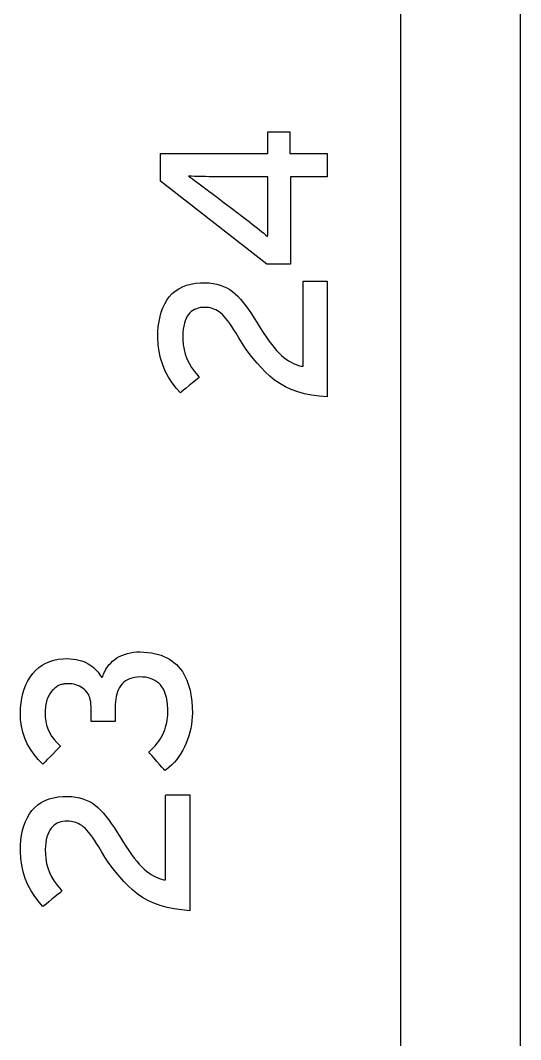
# Model space of a CAD drawing. Extents: x 1 to 47.7, y 0.2 to 35.
# Drawn here: x 36.007 to 36.298, y 10.28 to 10.874 of the extents above; entities that cross this region are included whole.
import ezdxf

# ---------------------------------------------------------------- set-up
doc = ezdxf.new("R2010")
doc.units = 0
doc.header["$MEASUREMENT"] = 0
doc.layers.add('8_0_____DWG', color=7, linetype='CONTINUOUS')

msp = doc.modelspace()

# ---------------------------------------------------------------- linework, layer by layer
at = {"layer": '8_0_____DWG'}
for points in [[(36.22843, 10.88312), (36.22843, 10.49277), (36.22843, 10.10318), (36.22843, 9.71512), (36.22843, 9.5219), (36.22843, 9.32935), (36.22843, 9.13756), (36.22843, 8.94663), (36.22843, 8.75665), (36.22843, 8.56772), (36.22843, 8.37994), (36.22843, 8.19339), (36.22843, 8.00818), (36.22843, 7.8244)], [(36.29846, 7.8244), (36.29846, 8.00818), (36.29846, 8.19339), (36.29846, 8.37994), (36.29846, 8.56772), (36.29846, 8.75665), (36.29846, 8.94663), (36.29846, 9.13756), (36.29846, 9.32935), (36.29846, 9.5219), (36.29846, 9.71512), (36.29846, 10.10318), (36.29846, 10.49277), (36.29846, 10.88312)], [(36.16393, 10.79618), (36.18576, 10.79618), (36.18576, 10.7825), (36.1644, 10.7825), (36.1644, 10.73153), (36.1505, 10.73153), (36.08858, 10.78003), (36.08858, 10.79618), (36.15111, 10.79618), (36.15111, 10.80866), (36.16393, 10.80866), (36.16393, 10.79618)]]:
    msp.add_lwpolyline(points, dxfattribs=at)
for points in [[(36.10494, 10.78289), (36.10607, 10.7821), (36.10726, 10.78125), (36.10852, 10.78034), (36.10984, 10.77938), (36.11123, 10.77836), (36.11269, 10.77728), (36.1142, 10.77614), (36.11578, 10.77494), (36.1168, 10.77418), (36.11866, 10.77276), (36.1218, 10.77038), (36.12572, 10.76741), (36.12995, 10.7642), (36.134, 10.76113), (36.13741, 10.75854), (36.13969, 10.75682), (36.1406, 10.75612), (36.14213, 10.75496), (36.14358, 10.75383), (36.14497, 10.75273), (36.1463, 10.75166), (36.14756, 10.75062), (36.14876, 10.74961), (36.14989, 10.74863), (36.15095, 10.74769), (36.15124, 10.74853), (36.15124, 10.75014), (36.15123, 10.75181), (36.15122, 10.75355), (36.1512, 10.75535), (36.15118, 10.75722), (36.15116, 10.75914), (36.15113, 10.76114), (36.15111, 10.76267), (36.15111, 10.76385), (36.15111, 10.7662), (36.15111, 10.76931), (36.15111, 10.7728), (36.15111, 10.77626), (36.15111, 10.77929), (36.15111, 10.7815), (36.15111, 10.78248), (36.15029, 10.7825), (36.14758, 10.7825), (36.14354, 10.7825), (36.13872, 10.7825), (36.1337, 10.7825), (36.12905, 10.7825), (36.12533, 10.7825), (36.12311, 10.7825), (36.12169, 10.78251), (36.1193, 10.78254), (36.11699, 10.78258), (36.11477, 10.78262), (36.11264, 10.78267), (36.11059, 10.78272), (36.10862, 10.78277), (36.10674, 10.78283)], [(36.18576, 10.65426), (36.1811, 10.65466), (36.17668, 10.65529), (36.1725, 10.65616), (36.16855, 10.65727), (36.16484, 10.65862), (36.16137, 10.6602), (36.15814, 10.66201), (36.15514, 10.66407), (36.15239, 10.66635), (36.1498, 10.66879), (36.1473, 10.67133), (36.14489, 10.67397), (36.14258, 10.6767), (36.14036, 10.67954), (36.13824, 10.68248), (36.13621, 10.68552), (36.13427, 10.68867), (36.13266, 10.69141), (36.1314, 10.69344), (36.13017, 10.69531), (36.12899, 10.69702), (36.12786, 10.69856), (36.12676, 10.69995), (36.1257, 10.70117), (36.12468, 10.70223), (36.1237, 10.70313), (36.12274, 10.70385), (36.12176, 10.70445), (36.12077, 10.70498), (36.11975, 10.70543), (36.11872, 10.7058), (36.11767, 10.70609), (36.1166, 10.7063), (36.11551, 10.70643), (36.11441, 10.70647), (36.1131, 10.70643), (36.11184, 10.70629), (36.11064, 10.70603), (36.10952, 10.70568), (36.10846, 10.70521), (36.10747, 10.70464), (36.10655, 10.70397), (36.10569, 10.70319), (36.10491, 10.7023), (36.10417, 10.70124), (36.10353, 10.70004), (36.10298, 10.69869), (36.10251, 10.69721), (36.10214, 10.69558), (36.10185, 10.69381), (36.10166, 10.69191), (36.10156, 10.68985), (36.10157, 10.68745), (36.10183, 10.6846), (36.10233, 10.68183), (36.10306, 10.67913), (36.10404, 10.6765), (36.10525, 10.67394), (36.1067, 10.67146), (36.10839, 10.66905), (36.11031, 10.66671), (36.11112, 10.66559), (36.11033, 10.66494), (36.10898, 10.66384), (36.10727, 10.66245), (36.1054, 10.66093), (36.10356, 10.65943), (36.10195, 10.65812), (36.10076, 10.65716), (36.1002, 10.6567), (36.098, 10.65915), (36.09548, 10.66244), (36.09329, 10.66585), (36.09142, 10.66937), (36.08989, 10.67302), (36.08868, 10.6768), (36.0878, 10.68069), (36.08725, 10.68471), (36.08702, 10.68886), (36.08711, 10.69217), (36.08735, 10.69532), (36.08777, 10.6983), (36.08835, 10.70111), (36.08909, 10.70375), (36.09, 10.70623), (36.09108, 10.70854), (36.09232, 10.71069), (36.09374, 10.71266), (36.09538, 10.71444), (36.09721, 10.71599), (36.09921, 10.71733), (36.10139, 10.71846), (36.10374, 10.71937), (36.10628, 10.72006), (36.10899, 10.72053), (36.11188, 10.72079), (36.11466, 10.72082), (36.11703, 10.72069), (36.11929, 10.72041), (36.12144, 10.71999), (36.12348, 10.71942), (36.12542, 10.71871), (36.12724, 10.71786), (36.12896, 10.71687), (36.13057, 10.71573), (36.13209, 10.7144), (36.13363, 10.71289), (36.13519, 10.7112), (36.13676, 10.70935), (36.13836, 10.70732), (36.13998, 10.70513), (36.14161, 10.70276), (36.14327, 10.70023), (36.14494, 10.69752), (36.14671, 10.69462), (36.14845, 10.69189), (36.15013, 10.68937), (36.15175, 10.68705), (36.15332, 10.68493), (36.15484, 10.68302), (36.1563, 10.6813), (36.1577, 10.6798), (36.15906, 10.67849), (36.16043, 10.67733), (36.16182, 10.67627), (36.16324, 10.67532), (36.16468, 10.67448), (36.16613, 10.67374), (36.16761, 10.67311), (36.16911, 10.67258), (36.17063, 10.67215), (36.17166, 10.67214), (36.17166, 10.67503), (36.17166, 10.68063), (36.17166, 10.68804), (36.17166, 10.69639), (36.17166, 10.70478), (36.17166, 10.71234), (36.17166, 10.71818), (36.17166, 10.72142), (36.17182, 10.72179), (36.17283, 10.72179), (36.17455, 10.72179), (36.17673, 10.72179), (36.17911, 10.72179), (36.18146, 10.72179), (36.18351, 10.72179), (36.18502, 10.72179), (36.18574, 10.72179), (36.18576, 10.72029), (36.18576, 10.7146), (36.18576, 10.70578), (36.18576, 10.69503), (36.18576, 10.68355), (36.18576, 10.67253), (36.18576, 10.66318), (36.18576, 10.65669)], [(36.07685, 10.50575), (36.08329, 10.5052), (36.08897, 10.50377), (36.09388, 10.50147), (36.09803, 10.49829), (36.10141, 10.49425), (36.10402, 10.48933), (36.10587, 10.48353), (36.10695, 10.47687), (36.10727, 10.47013), (36.10716, 10.46785), (36.10695, 10.46559), (36.10664, 10.46336), (36.10623, 10.46116), (36.10572, 10.45897), (36.10511, 10.45682), (36.1044, 10.45469), (36.10359, 10.45258), (36.10267, 10.4505), (36.10164, 10.44848), (36.10052, 10.44657), (36.09933, 10.44476), (36.09805, 10.44306), (36.09669, 10.44145), (36.09525, 10.43995), (36.09372, 10.43855), (36.09211, 10.43726), (36.0911, 10.43664), (36.0905, 10.43732), (36.08942, 10.43855), (36.08802, 10.44016), (36.08645, 10.44196), (36.08489, 10.44375), (36.08348, 10.44536), (36.0824, 10.4466), (36.08181, 10.44727), (36.08245, 10.44795), (36.08364, 10.44902), (36.08475, 10.45014), (36.08579, 10.45129), (36.08676, 10.45248), (36.08766, 10.45371), (36.08849, 10.45497), (36.08925, 10.45627), (36.08993, 10.45761), (36.09055, 10.45899), (36.09109, 10.46039), (36.09156, 10.4618), (36.09196, 10.4632), (36.09229, 10.46461), (36.09255, 10.46603), (36.09273, 10.46744), (36.09285, 10.46886), (36.09289, 10.47028), (36.09286, 10.47261), (36.09271, 10.47493), (36.09245, 10.47709), (36.09208, 10.47908), (36.09159, 10.48091), (36.091, 10.48256), (36.0903, 10.48405), (36.08948, 10.48537), (36.08856, 10.48652), (36.08757, 10.4875), (36.08651, 10.48836), (36.08535, 10.48911), (36.08411, 10.48974), (36.08278, 10.49025), (36.08137, 10.49065), (36.07987, 10.49093), (36.07828, 10.49109), (36.07661, 10.49112), (36.07497, 10.49102), (36.07343, 10.4908), (36.07199, 10.49047), (36.07065, 10.49002), (36.06942, 10.48946), (36.06828, 10.48879), (36.06724, 10.488), (36.06631, 10.4871), (36.06548, 10.48607), (36.06477, 10.48495), (36.06415, 10.48375), (36.06361, 10.48248), (36.06316, 10.48113), (36.0628, 10.47971), (36.06253, 10.47821), (36.06235, 10.47664), (36.06226, 10.475), (36.06224, 10.47397), (36.06224, 10.47341), (36.06224, 10.4724), (36.06224, 10.47109), (36.06224, 10.46962), (36.06224, 10.46815), (36.06224, 10.46683), (36.06224, 10.46582), (36.06224, 10.46527), (36.06207, 10.46521), (36.06107, 10.46521), (36.05937, 10.46521), (36.05721, 10.46521), (36.05485, 10.46521), (36.05252, 10.46521), (36.05047, 10.46521), (36.04894, 10.46521), (36.04818, 10.46521), (36.04814, 10.46537), (36.04814, 10.46606), (36.04814, 10.46716), (36.04814, 10.46851), (36.04814, 10.46998), (36.04814, 10.4714), (36.04814, 10.47262), (36.04814, 10.47351), (36.04814, 10.4739), (36.0481, 10.47517), (36.04796, 10.47657), (36.04772, 10.47789), (36.04738, 10.47912), (36.04693, 10.48026), (36.04638, 10.48132), (36.04573, 10.48229), (36.04498, 10.48318), (36.04412, 10.48398), (36.04324, 10.48467), (36.04231, 10.48527), (36.04134, 10.48579), (36.04032, 10.48623), (36.03927, 10.48659), (36.03817, 10.48686), (36.03702, 10.48705), (36.03583, 10.48717), (36.03471, 10.4872), (36.03423, 10.48719), (36.03374, 10.48716), (36.03324, 10.48711), (36.03274, 10.48705), (36.03223, 10.48698), (36.03172, 10.48688), (36.03119, 10.48677), (36.03066, 10.48665), (36.03012, 10.48648), (36.02959, 10.48626), (36.02907, 10.486), (36.02857, 10.48571), (36.02808, 10.48539), (36.02759, 10.48505), (36.02713, 10.48468), (36.02667, 10.48428), (36.02622, 10.48385), (36.02577, 10.48339), (36.02532, 10.4829), (36.02488, 10.48237), (36.02447, 10.48181), (36.02407, 10.48122), (36.0237, 10.48059), (36.02334, 10.47993), (36.02301, 10.47924), (36.0227, 10.47851), (36.02242, 10.47773), (36.02217, 10.4769), (36.02196, 10.47602), (36.02178, 10.47509), (36.02163, 10.47412), (36.02152, 10.4731), (36.02143, 10.47204), (36.02137, 10.47093), (36.02135, 10.46978), (36.02143, 10.4677), (36.02173, 10.46534), (36.02225, 10.46306), (36.023, 10.46086), (36.02398, 10.45874), (36.02518, 10.4567), (36.0266, 10.45474), (36.02825, 10.45287), (36.03012, 10.45108), (36.03014, 10.45056), (36.02924, 10.44965), (36.02789, 10.44827), (36.02626, 10.44661), (36.02452, 10.44485), (36.02287, 10.44316), (36.02146, 10.44173), (36.02049, 10.44075), (36.02013, 10.44038), (36.01735, 10.44309), (36.01491, 10.44595), (36.01279, 10.44897), (36.011, 10.45213), (36.00954, 10.45545), (36.0084, 10.45892), (36.0076, 10.46254), (36.00712, 10.46631), (36.00697, 10.4701), (36.00708, 10.47313), (36.00737, 10.47603), (36.00783, 10.47882), (36.00846, 10.48149), (36.00926, 10.48405), (36.01024, 10.48649), (36.01138, 10.48881), (36.0127, 10.49101), (36.0142, 10.49309), (36.01587, 10.49498), (36.01768, 10.49663), (36.01965, 10.49806), (36.02177, 10.49926), (36.02404, 10.50023), (36.02646, 10.50098), (36.02903, 10.50149), (36.03174, 10.50178), (36.03419, 10.50182), (36.03605, 10.5017), (36.03781, 10.50152), (36.03947, 10.50126), (36.04104, 10.50093), (36.04252, 10.50052), (36.0439, 10.50004), (36.04519, 10.49949), (36.04638, 10.49887), (36.04749, 10.49815), (36.04855, 10.49738), (36.04956, 10.49656), (36.05051, 10.4957), (36.0514, 10.4948), (36.05224, 10.49385), (36.05302, 10.49285), (36.05375, 10.49181), (36.05442, 10.49072), (36.05493, 10.49149), (36.05546, 10.49296), (36.05609, 10.49436), (36.05682, 10.4957), (36.05765, 10.49696), (36.05858, 10.49814), (36.0596, 10.49926), (36.06073, 10.50031), (36.06195, 10.50129), (36.06324, 10.5022), (36.06462, 10.503), (36.06609, 10.50371), (36.06766, 10.5043), (36.06931, 10.5048), (36.07106, 10.50519), (36.0729, 10.50548), (36.07483, 10.50567)], [(36.10571, 10.35495), (36.10105, 10.35536), (36.09663, 10.356), (36.09244, 10.35687), (36.0885, 10.35798), (36.08479, 10.35932), (36.08132, 10.3609), (36.07809, 10.36272), (36.07509, 10.36477), (36.07234, 10.36705), (36.06975, 10.36949), (36.06725, 10.37203), (36.06484, 10.37467), (36.06253, 10.37741), (36.06031, 10.38025), (36.05819, 10.38319), (36.05616, 10.38623), (36.05422, 10.38938), (36.05261, 10.39212), (36.05134, 10.39415), (36.05012, 10.39602), (36.04894, 10.39773), (36.0478, 10.39927), (36.04671, 10.40066), (36.04565, 10.40188), (36.04463, 10.40294), (36.04365, 10.40383), (36.04269, 10.40455), (36.04171, 10.40516), (36.04072, 10.40568), (36.0397, 10.40613), (36.03867, 10.4065), (36.03762, 10.40679), (36.03655, 10.407), (36.03546, 10.40712), (36.03436, 10.40717), (36.03305, 10.40713), (36.03179, 10.40698), (36.03059, 10.40673), (36.02947, 10.40637), (36.02841, 10.40591), (36.02742, 10.40534), (36.02649, 10.40467), (36.02564, 10.40389), (36.02486, 10.40299), (36.02412, 10.40193), (36.02348, 10.40073), (36.02293, 10.39939), (36.02246, 10.39791), (36.02209, 10.39628), (36.0218, 10.39452), (36.02161, 10.39261), (36.0215, 10.39056), (36.02152, 10.38815), (36.02178, 10.38531), (36.02227, 10.38254), (36.02301, 10.37983), (36.02399, 10.37721), (36.0252, 10.37465), (36.02665, 10.37216), (36.02834, 10.36975), (36.03026, 10.36741), (36.03107, 10.36628), (36.03028, 10.36564), (36.02893, 10.36454), (36.02722, 10.36316), (36.02535, 10.36164), (36.02351, 10.36014), (36.0219, 10.35883), (36.02071, 10.35787), (36.02015, 10.35741), (36.01794, 10.35986), (36.01543, 10.36314), (36.01324, 10.36655), (36.01137, 10.37008), (36.00984, 10.37373), (36.00863, 10.37751), (36.00775, 10.3814), (36.0072, 10.38542), (36.00697, 10.38957), (36.00705, 10.39288), (36.0073, 10.39602), (36.00772, 10.399), (36.0083, 10.40181), (36.00904, 10.40446), (36.00995, 10.40693), (36.01103, 10.40924), (36.01227, 10.41139), (36.01369, 10.41336), (36.01533, 10.41514), (36.01716, 10.4167), (36.01916, 10.41804), (36.02134, 10.41916), (36.02369, 10.42007), (36.02623, 10.42076), (36.02894, 10.42124), (36.03183, 10.4215), (36.0346, 10.42154), (36.03698, 10.4214), (36.03924, 10.42112), (36.04139, 10.4207), (36.04343, 10.42013), (36.04537, 10.41942), (36.04719, 10.41857), (36.04891, 10.41758), (36.05051, 10.41644), (36.05204, 10.41511), (36.05358, 10.4136), (36.05514, 10.41191), (36.05671, 10.41006), (36.05831, 10.40803), (36.05992, 10.40584), (36.06156, 10.40347), (36.06321, 10.40093), (36.06489, 10.39822), (36.06666, 10.39531), (36.0684, 10.39259), (36.07007, 10.39007), (36.0717, 10.38775), (36.07327, 10.38563), (36.07479, 10.38372), (36.07625, 10.38201), (36.07765, 10.3805), (36.07901, 10.37919), (36.08038, 10.37803), (36.08177, 10.37698), (36.08319, 10.37603), (36.08463, 10.37518), (36.08608, 10.37444), (36.08756, 10.37381), (36.08906, 10.37328), (36.09058, 10.37286), (36.09161, 10.37285), (36.09161, 10.37574), (36.09161, 10.38134), (36.09161, 10.38875), (36.09161, 10.3971), (36.09161, 10.40549), (36.09161, 10.41305), (36.09161, 10.41889), (36.09161, 10.42213), (36.09177, 10.4225), (36.09278, 10.4225), (36.0945, 10.4225), (36.09668, 10.4225), (36.09906, 10.4225), (36.10141, 10.4225), (36.10346, 10.4225), (36.10497, 10.4225), (36.10569, 10.4225), (36.10571, 10.421), (36.10571, 10.41531), (36.10571, 10.40649), (36.10571, 10.39573), (36.10571, 10.38425), (36.10571, 10.37323), (36.10571, 10.36388), (36.10571, 10.35738)]]:
    msp.add_lwpolyline(points, close=True, dxfattribs=at)

doc.saveas('drawing.dxf')
